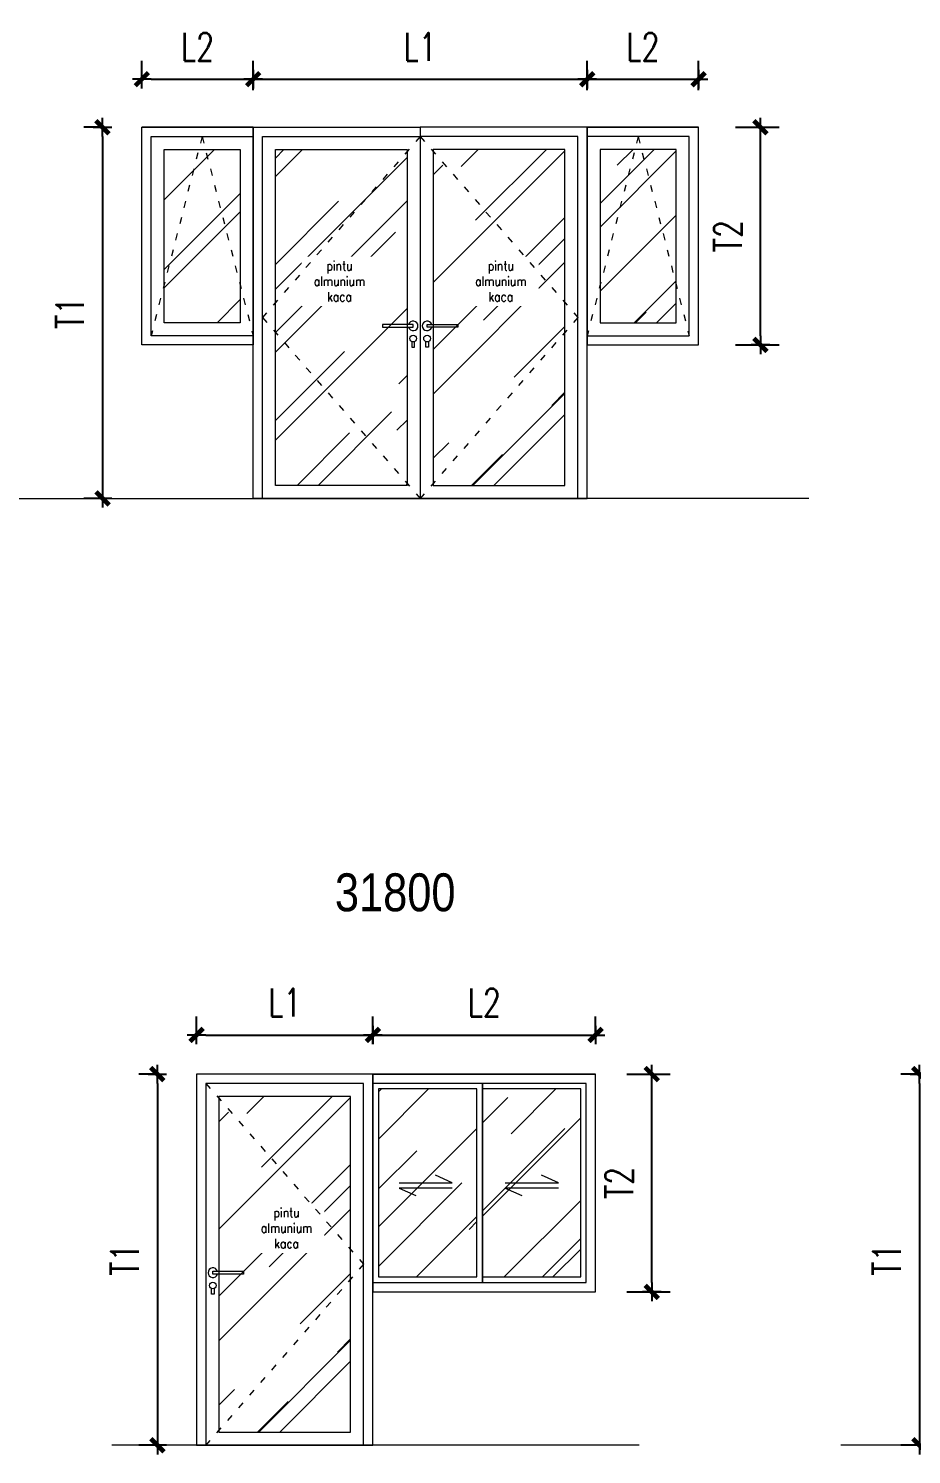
# Model space of a CAD drawing. Header units: centimetres. Extents: x 241563 to 294181, y -34797 to 61752.
# Drawn here: x 248951 to 253709, y 6713 to 14398 of the extents above; entities that cross this region are included whole.
import ezdxf

# ---------------------------------------------------------------- set-up
doc = ezdxf.new("R2010")
doc.units = ezdxf.units.CM
doc.header["$MEASUREMENT"] = 0
doc.linetypes.add('ACAD_ISO03W100', pattern=[30, 12, -18])
doc.layers.add('0.00', color=130, linetype='Continuous', lineweight=0)
doc.layers.add('0.09', color=30, linetype='Continuous', lineweight=9)
doc.styles.add('51DIM', font='SIMPLEX.shx', dxfattribs={"width": 0.85})
doc.styles.add('ISO', font='ARIALN.TTF')
doc.styles.add('TEXT', font='simplex.shx', dxfattribs={"width": 0.75})
doc.dimstyles.new('D100B', dxfattribs={"dimscale": 100, "dimtxt": 1.5, "dimasz": 0.5, "dimexe": 1, "dimexo": 2, "dimgap": 1, "dimtad": 1, "dimdec": 0, "dimzin": 0, "dimdsep": 46, "dimtxsty": 'TEXT', "dimblk1": 'tick', "dimblk2": 'tick', "dimsah": 1, "dimcen": 0, "dimclre": 15, "dimadec": 0, "dimazin": 0, "dimtfac": 1, "dimtdec": 0, "dimtix": 1, "dimtmove": 2, "dimatfit": 3, "dimldrblk": 'tick', "dimfxl": 1, "dimtolj": 1, "dimtzin": 0, "dimarcsym": 0})
pattern_1 = [(45, (-3270.1, -5092.07), (424.2641, 1131.37085), [7500, -1000, 2500, -500]), (45, (-2976.7, -4445.1), (-823.7794, 116.6726), [1500, -165, 3000, -375]), (45, (-3393.86, -4614.77), (1601.59686, 2075.3584), [4000, -700, 2000, -500])]

# ---------------------------------------------------------------- blocks, each defined once
blk = doc.blocks.new('tick')
for p, q in [((-1, 0), (1, 0)), ((0, 1), (0, -1))]:
    blk.add_line(p, q)
at = {"const_width": 0.5}
blk.add_lwpolyline([(-0.71, -0.71), (0.71, 0.71)], dxfattribs=at)
blk = doc.blocks.new('*D117')
at = {"color": 15, "linetype": 'Continuous', "lineweight": -2, "ltscale": 2, "transparency": 16777216}
for p, q in [((249361.1, 13866), (249249.5, 13866)), ((249361.1, 11866), (249249.5, 11866))]:
    blk.add_line(p, q, dxfattribs=at)
at = {"color": 0, "linetype": 'Continuous', "lineweight": -2, "ltscale": 2, "transparency": 16777216}
blk.add_line((249349.5, 13816), (249349.5, 11916), dxfattribs=at)
at = {"layer": 'Defpoints', "color": 0, "linetype": 'Continuous', "ltscale": 2, "transparency": 16777216}
for p in [(249561.1, 13866), (249349.5, 11866), (249561.1, 11866)]:
    blk.add_point(p, dxfattribs=at)
at = {"color": 0, "linetype": 'Continuous', "lineweight": -2, "ltscale": 2, "transparency": 16777216, "xscale": 50, "yscale": 50, "zscale": 50}
for p, rotation in [((249349.5, 13866), 90), ((249349.5, 11866), 270)]:
    blk.add_blockref('tick', p, dxfattribs=dict(at, rotation=rotation))
at = {"color": 0, "linetype": 'Continuous', "ltscale": 2, "transparency": 16777216, "insert": (249174.5, 12866), "char_height": 150, "attachment_point": 5, "rotation": 90, "style": 'TEXT'}
blk.add_mtext('\\A1;T1', dxfattribs=at)
blk = doc.blocks.new('*D118')
at = {"color": 15, "linetype": 'Continuous', "lineweight": -2, "ltscale": 2, "transparency": 16777216}
for p, q in [((252761.1, 13866), (252995.1, 13866)), ((252761.1, 12692.6), (252995.1, 12692.6))]:
    blk.add_line(p, q, dxfattribs=at)
at = {"color": 0, "linetype": 'Continuous', "lineweight": -2, "ltscale": 2, "transparency": 16777216}
blk.add_line((252895.1, 12742.6), (252895.1, 13816), dxfattribs=at)
at = {"layer": 'Defpoints', "color": 0, "linetype": 'Continuous', "ltscale": 2, "transparency": 16777216}
for p in [(252561.1, 13866), (252895.1, 13866), (252561.1, 12692.6)]:
    blk.add_point(p, dxfattribs=at)
at = {"color": 0, "linetype": 'Continuous', "lineweight": -2, "ltscale": 2, "transparency": 16777216, "xscale": 50, "yscale": 50, "zscale": 50}
for p, rotation in [((252895.1, 13866), 90), ((252895.1, 12692.6), 270)]:
    blk.add_blockref('tick', p, dxfattribs=dict(at, rotation=rotation))
at = {"color": 0, "linetype": 'Continuous', "ltscale": 2, "transparency": 16777216, "insert": (252720.1, 13279.3), "char_height": 150, "attachment_point": 5, "rotation": 90, "style": 'TEXT'}
blk.add_mtext('\\A1;T2', dxfattribs=at)
blk = doc.blocks.new('*D121')
at = {"color": 15, "linetype": 'Continuous', "lineweight": -2, "ltscale": 2, "transparency": 16777216}
for p, q in [((249561.1, 14099), (249561.1, 14224.7)), ((250161.1, 14066), (250161.1, 14224.7))]:
    blk.add_line(p, q, dxfattribs=at)
at = {"color": 0, "linetype": 'Continuous', "lineweight": -2, "ltscale": 2, "transparency": 16777216}
blk.add_line((249611.1, 14124.7), (250111.1, 14124.7), dxfattribs=at)
at = {"layer": 'Defpoints', "color": 0, "linetype": 'Continuous', "ltscale": 2, "transparency": 16777216}
for p in [(250161.1, 14124.7), (249561.1, 13899), (250161.1, 13866)]:
    blk.add_point(p, dxfattribs=at)
at = {"color": 0, "linetype": 'Continuous', "lineweight": -2, "ltscale": 2, "transparency": 16777216, "xscale": 50, "yscale": 50, "zscale": 50, "rotation": 180}
blk.add_blockref('tick', (249561.1, 14124.7), dxfattribs=at)
at = {"color": 0, "linetype": 'Continuous', "lineweight": -2, "ltscale": 2, "transparency": 16777216, "xscale": 50, "yscale": 50, "zscale": 50}
blk.add_blockref('tick', (250161.1, 14124.7), dxfattribs=at)
at = {"color": 0, "linetype": 'Continuous', "ltscale": 2, "transparency": 16777216, "insert": (249861.1, 14299.7), "char_height": 150, "attachment_point": 5, "style": 'TEXT'}
blk.add_mtext('\\A1;L2', dxfattribs=at)
blk = doc.blocks.new('*D119')
at = {"color": 15, "linetype": 'Continuous', "lineweight": -2, "ltscale": 2, "transparency": 16777216}
for p, q in [((250161.1, 14066), (250161.1, 14224.7)), ((251961.1, 14066), (251961.1, 14224.7))]:
    blk.add_line(p, q, dxfattribs=at)
at = {"color": 0, "linetype": 'Continuous', "lineweight": -2, "ltscale": 2, "transparency": 16777216}
blk.add_line((250211.1, 14124.7), (251911.1, 14124.7), dxfattribs=at)
at = {"layer": 'Defpoints', "color": 0, "linetype": 'Continuous', "ltscale": 2, "transparency": 16777216}
for p in [(251961.1, 14124.7), (250161.1, 13866), (251961.1, 13866)]:
    blk.add_point(p, dxfattribs=at)
at = {"color": 0, "linetype": 'Continuous', "lineweight": -2, "ltscale": 2, "transparency": 16777216, "xscale": 50, "yscale": 50, "zscale": 50, "rotation": 180}
blk.add_blockref('tick', (250161.1, 14124.7), dxfattribs=at)
at = {"color": 0, "linetype": 'Continuous', "lineweight": -2, "ltscale": 2, "transparency": 16777216, "xscale": 50, "yscale": 50, "zscale": 50}
blk.add_blockref('tick', (251961.1, 14124.7), dxfattribs=at)
at = {"color": 0, "linetype": 'Continuous', "ltscale": 2, "transparency": 16777216, "insert": (251061.1, 14299.7), "char_height": 150, "attachment_point": 5, "style": 'TEXT'}
blk.add_mtext('\\A1;L1', dxfattribs=at)
blk = doc.blocks.new('*D120')
at = {"color": 15, "linetype": 'Continuous', "lineweight": -2, "ltscale": 2, "transparency": 16777216}
for p, q in [((251961.1, 14066), (251961.1, 14224.7)), ((252561.1, 14066), (252561.1, 14224.7))]:
    blk.add_line(p, q, dxfattribs=at)
at = {"color": 0, "linetype": 'Continuous', "lineweight": -2, "ltscale": 2, "transparency": 16777216}
blk.add_line((252011.1, 14124.7), (252511.1, 14124.7), dxfattribs=at)
at = {"layer": 'Defpoints', "color": 0, "linetype": 'Continuous', "ltscale": 2, "transparency": 16777216}
for p in [(252561.1, 14124.7), (251961.1, 13866), (252561.1, 13866)]:
    blk.add_point(p, dxfattribs=at)
at = {"color": 0, "linetype": 'Continuous', "lineweight": -2, "ltscale": 2, "transparency": 16777216, "xscale": 50, "yscale": 50, "zscale": 50, "rotation": 180}
blk.add_blockref('tick', (251961.1, 14124.7), dxfattribs=at)
at = {"color": 0, "linetype": 'Continuous', "lineweight": -2, "ltscale": 2, "transparency": 16777216, "xscale": 50, "yscale": 50, "zscale": 50}
blk.add_blockref('tick', (252561.1, 14124.7), dxfattribs=at)
at = {"color": 0, "linetype": 'Continuous', "ltscale": 2, "transparency": 16777216, "insert": (252261.1, 14299.7), "char_height": 150, "attachment_point": 5, "style": 'TEXT'}
blk.add_mtext('\\A1;L2', dxfattribs=at)
blk = doc.blocks.new('*D147')
at = {"color": 15, "linetype": 'Continuous', "lineweight": -2, "ltscale": 2, "transparency": 16777216}
for p, q in [((249656.6, 8763.3), (249545, 8763.3)), ((249656.6, 6763.3), (249545, 6763.3))]:
    blk.add_line(p, q, dxfattribs=at)
at = {"color": 0, "linetype": 'Continuous', "lineweight": -2, "ltscale": 2, "transparency": 16777216}
blk.add_line((249645, 8713.3), (249645, 6813.3), dxfattribs=at)
at = {"layer": 'Defpoints', "color": 0, "linetype": 'Continuous', "ltscale": 2, "transparency": 16777216}
for p in [(249856.6, 8763.3), (249645, 6763.3), (249856.6, 6763.3)]:
    blk.add_point(p, dxfattribs=at)
at = {"color": 0, "linetype": 'Continuous', "lineweight": -2, "ltscale": 2, "transparency": 16777216, "xscale": 50, "yscale": 50, "zscale": 50}
for p, rotation in [((249645, 8763.3), 90), ((249645, 6763.3), 270)]:
    blk.add_blockref('tick', p, dxfattribs=dict(at, rotation=rotation))
at = {"color": 0, "linetype": 'Continuous', "ltscale": 2, "transparency": 16777216, "insert": (249470, 7763.3), "char_height": 150, "attachment_point": 5, "rotation": 90, "style": 'TEXT'}
blk.add_mtext('\\A1;T1', dxfattribs=at)
blk = doc.blocks.new('*D148')
at = {"color": 15, "linetype": 'Continuous', "lineweight": -2, "ltscale": 2, "transparency": 16777216}
for p, q in [((249856.6, 8963.3), (249856.6, 9074)), ((250806.6, 8963.3), (250806.6, 9074))]:
    blk.add_line(p, q, dxfattribs=at)
at = {"color": 0, "linetype": 'Continuous', "lineweight": -2, "ltscale": 2, "transparency": 16777216}
blk.add_line((249906.6, 8974), (250756.6, 8974), dxfattribs=at)
at = {"layer": 'Defpoints', "color": 0, "linetype": 'Continuous', "ltscale": 2, "transparency": 16777216}
for p in [(250806.6, 8974), (249856.6, 8763.3), (250806.6, 8763.3)]:
    blk.add_point(p, dxfattribs=at)
at = {"color": 0, "linetype": 'Continuous', "lineweight": -2, "ltscale": 2, "transparency": 16777216, "xscale": 50, "yscale": 50, "zscale": 50, "rotation": 180}
blk.add_blockref('tick', (249856.6, 8974), dxfattribs=at)
at = {"color": 0, "linetype": 'Continuous', "lineweight": -2, "ltscale": 2, "transparency": 16777216, "xscale": 50, "yscale": 50, "zscale": 50}
blk.add_blockref('tick', (250806.6, 8974), dxfattribs=at)
at = {"color": 0, "linetype": 'Continuous', "ltscale": 2, "transparency": 16777216, "insert": (250331.6, 9149), "char_height": 150, "attachment_point": 5, "style": 'TEXT'}
blk.add_mtext('\\A1;L1', dxfattribs=at)
blk = doc.blocks.new('*D149')
at = {"color": 15, "linetype": 'Continuous', "lineweight": -2, "ltscale": 2, "transparency": 16777216}
for p, q in [((250806.6, 8963.3), (250806.6, 9074)), ((252006.6, 8963.3), (252006.6, 9074))]:
    blk.add_line(p, q, dxfattribs=at)
at = {"color": 0, "linetype": 'Continuous', "lineweight": -2, "ltscale": 2, "transparency": 16777216}
blk.add_line((250856.6, 8974), (251956.6, 8974), dxfattribs=at)
at = {"layer": 'Defpoints', "color": 0, "linetype": 'Continuous', "ltscale": 2, "transparency": 16777216}
for p in [(252006.6, 8974), (250806.6, 8763.3), (252006.6, 8763.3)]:
    blk.add_point(p, dxfattribs=at)
at = {"color": 0, "linetype": 'Continuous', "lineweight": -2, "ltscale": 2, "transparency": 16777216, "xscale": 50, "yscale": 50, "zscale": 50, "rotation": 180}
blk.add_blockref('tick', (250806.6, 8974), dxfattribs=at)
at = {"color": 0, "linetype": 'Continuous', "lineweight": -2, "ltscale": 2, "transparency": 16777216, "xscale": 50, "yscale": 50, "zscale": 50}
blk.add_blockref('tick', (252006.6, 8974), dxfattribs=at)
at = {"color": 0, "linetype": 'Continuous', "ltscale": 2, "transparency": 16777216, "insert": (251406.6, 9149), "char_height": 150, "attachment_point": 5, "style": 'TEXT'}
blk.add_mtext('\\A1;L2', dxfattribs=at)
blk = doc.blocks.new('*D150')
at = {"color": 15, "linetype": 'Continuous', "lineweight": -2, "ltscale": 2, "transparency": 16777216}
for p, q in [((252175.2, 8763.3), (252409.2, 8763.3)), ((252175.2, 7589.9), (252409.2, 7589.9))]:
    blk.add_line(p, q, dxfattribs=at)
at = {"color": 0, "linetype": 'Continuous', "lineweight": -2, "ltscale": 2, "transparency": 16777216}
blk.add_line((252309.2, 7639.9), (252309.2, 8713.3), dxfattribs=at)
at = {"layer": 'Defpoints', "color": 0, "linetype": 'Continuous', "ltscale": 2, "transparency": 16777216}
for p in [(251975.2, 8763.3), (252309.2, 8763.3), (251975.2, 7589.9)]:
    blk.add_point(p, dxfattribs=at)
at = {"color": 0, "linetype": 'Continuous', "lineweight": -2, "ltscale": 2, "transparency": 16777216, "xscale": 50, "yscale": 50, "zscale": 50}
for p, rotation in [((252309.2, 8763.3), 90), ((252309.2, 7589.9), 270)]:
    blk.add_blockref('tick', p, dxfattribs=dict(at, rotation=rotation))
at = {"color": 0, "linetype": 'Continuous', "ltscale": 2, "transparency": 16777216, "insert": (252134.2, 8176.6), "char_height": 150, "attachment_point": 5, "rotation": 90, "style": 'TEXT'}
blk.add_mtext('\\A1;T2', dxfattribs=at)
blk = doc.blocks.new('*D151')
at = {"color": 15, "linetype": 'Continuous', "lineweight": -2, "ltscale": 2, "transparency": 16777216}
for p, q in [((253763, 8763.3), (253651.4, 8763.3)), ((253763, 6763.3), (253651.4, 6763.3))]:
    blk.add_line(p, q, dxfattribs=at)
at = {"color": 0, "linetype": 'Continuous', "lineweight": -2, "ltscale": 2, "transparency": 16777216}
blk.add_line((253751.4, 8713.3), (253751.4, 6813.3), dxfattribs=at)
at = {"layer": 'Defpoints', "color": 0, "linetype": 'Continuous', "ltscale": 2, "transparency": 16777216}
for p in [(253963, 8763.3), (253751.4, 6763.3), (253963, 6763.3)]:
    blk.add_point(p, dxfattribs=at)
at = {"color": 0, "linetype": 'Continuous', "lineweight": -2, "ltscale": 2, "transparency": 16777216, "xscale": 50, "yscale": 50, "zscale": 50}
for p, rotation in [((253751.4, 8763.3), 90), ((253751.4, 6763.3), 270)]:
    blk.add_blockref('tick', p, dxfattribs=dict(at, rotation=rotation))
at = {"color": 0, "linetype": 'Continuous', "ltscale": 2, "transparency": 16777216, "insert": (253576.4, 7763.3), "char_height": 150, "attachment_point": 5, "rotation": 90, "style": 'TEXT'}
blk.add_mtext('\\A1;T1', dxfattribs=at)

msp = doc.modelspace()

# ---------------------------------------------------------------- hatches: boundary and pattern name
at = {"layer": '0.00', "linetype": 'Continuous', "ltscale": 2}
h = msp.add_hatch(dxfattribs=at)
h.set_pattern_fill('AR-RROOF', color=4, scale=500, angle=45)
h.set_pattern_definition(pattern_1)
h.paths.add_polyline_path([(249681.1, 13746), (250091.1, 13746), (250091.1, 12812.6), (249681.1, 12812.6)])
h = msp.add_hatch(dxfattribs=at)
h.set_pattern_fill('AR-RROOF', color=4, scale=500, angle=45)
h.set_pattern_definition(pattern_1)
h.paths.add_polyline_path([(250991.1, 11936), (250281.1, 11936), (250281.1, 13746), (250991.1, 13746)])
h = msp.add_hatch(dxfattribs=at)
h.set_pattern_fill('AR-RROOF', color=4, scale=500, angle=45)
h.set_pattern_definition(pattern_1)
h.paths.add_polyline_path([(251131.1, 11936), (251841.1, 11936), (251841.1, 13746), (251131.1, 13746)])
h = msp.add_hatch(dxfattribs=at)
h.set_pattern_fill('AR-RROOF', color=4, scale=500, angle=45)
h.set_pattern_definition(pattern_1)
h.paths.add_polyline_path([(252441.1, 13746), (252031.1, 13746), (252031.1, 12812.6), (252441.1, 12812.6)])
h = msp.add_hatch(dxfattribs=at)
h.set_pattern_fill('AR-RROOF', color=4, scale=500, angle=45)
h.set_pattern_definition([(45, (-4424.63, -10194.7), (424.2641, 1131.37085), [7500, -1000, 2500, -500]), (45, (-4131.2, -9547.7), (-823.7794, 116.6726), [1500, -165, 3000, -375]), (45, (-4548.37, -9717.4), (1601.59686, 2075.3584), [4000, -700, 2000, -500])])
h.paths.add_polyline_path([(249976.6, 6833.3), (250686.6, 6833.3), (250686.6, 8643.3), (249976.6, 8643.3)])
h = msp.add_hatch(dxfattribs=at)
h.set_pattern_fill('AR-RROOF', color=4, scale=500, angle=45)
h.set_pattern_definition([(45, (-23528.1, -10247.63), (424.2641, 1131.37085), [7500, -1000, 2500, -500]), (45, (-23234.64, -9600.6), (-823.7794, 116.6726), [1500, -165, 3000, -375]), (45, (-23651.84, -9770.34), (1601.59686, 2075.3584), [4000, -700, 2000, -500])])
h.paths.add_polyline_path([(251926.6, 8683.3), (251397.5, 8683.3), (251397.5, 7669.9), (251926.6, 7669.9)])
h.paths.add_polyline_path([(251367.5, 8683.3), (250836.6, 8683.3), (250836.6, 7669.9), (251367.5, 7669.9)])

# ---------------------------------------------------------------- linework, layer by layer
at = {"layer": '0.00', "color": 40, "linetype": 'Continuous', "ltscale": 2, "true_color": 0xf8d731}
for p, q in [((250161.1, 13866), (249561.1, 13866)), ((251961.1, 13866), (252561.1, 13866)), ((250806.6, 8763.3), (251406.6, 8763.3)), ((251406.6, 8763.3), (252006.6, 8763.3))]:
    msp.add_line(p, q, dxfattribs=at)
at = {"layer": '0.00', "color": 40, "linetype": 'Continuous', "ltscale": 0.5, "true_color": 0xf8d731}
for p, q in [((248762.3, 11866), (251362.9, 11866)), ((253156.4, 11866), (250759.4, 11866)), ((252242.2, 6763.3), (249400, 6763.3)), ((256684.9, 6763.3), (253327.6, 6763.3))]:
    msp.add_line(p, q, dxfattribs=at)
at = {"layer": '0.00', "color": 40, "linetype": 'Continuous', "ltscale": 2, "true_color": 0xf8d731}
for points in [[(249561.1, 13866), (250161.1, 13866), (250161.1, 12692.6), (249561.1, 12692.6)], [(252561.1, 13866), (251961.1, 13866), (251961.1, 12692.6), (252561.1, 12692.6)], [(249611.1, 13816), (250161.1, 13816), (250161.1, 12742.6), (249611.1, 12742.6)], [(252511.1, 13816), (251961.1, 13816), (251961.1, 12742.6), (252511.1, 12742.6)], [(249681.1, 13746), (250091.1, 13746), (250091.1, 12812.6), (249681.1, 12812.6)], [(252441.1, 13746), (252031.1, 13746), (252031.1, 12812.6), (252441.1, 12812.6)], [(251397.5, 8713.3), (250806.6, 8713.3), (250806.6, 7639.9), (251397.5, 7639.9)], [(251956.6, 8713.3), (251397.5, 8713.3), (251397.5, 7639.9), (251956.6, 7639.9)], [(251367.5, 8683.3), (250836.6, 8683.3), (250836.6, 7669.9), (251367.5, 7669.9)], [(251926.6, 8683.3), (251397.5, 8683.3), (251397.5, 7669.9), (251926.6, 7669.9)]]:
    msp.add_lwpolyline(points, close=True, dxfattribs=at)
at = {"layer": '0.00', "color": 40, "linetype": 'Continuous', "ltscale": 0.5, "true_color": 0xf8d731}
for points in [[(251061.1, 11866), (250161.1, 11866), (250161.1, 13866), (251061.1, 13866)], [(251061.1, 11866), (251961.1, 11866), (251961.1, 13866), (251061.1, 13866)], [(251061.1, 11866), (250211.1, 11866), (250211.1, 13816), (251061.1, 13816)], [(251061.1, 11866), (251911.1, 11866), (251911.1, 13816), (251061.1, 13816)], [(250991.1, 11936), (250281.1, 11936), (250281.1, 13746), (250991.1, 13746)], [(251131.1, 11936), (251841.1, 11936), (251841.1, 13746), (251131.1, 13746)], [(251023.7, 12803.5), (250858.3, 12803.5), (250858.3, 12787.8), (251023.7, 12787.8)], [(251098.6, 12803.5), (251263.9, 12803.5), (251263.9, 12787.8), (251098.6, 12787.8)], [(249856.6, 6763.3), (250806.6, 6763.3), (250806.6, 8763.3), (249856.6, 8763.3)], [(249906.6, 6763.3), (250756.6, 6763.3), (250756.6, 8713.3), (249906.6, 8713.3)], [(249976.6, 6833.3), (250686.6, 6833.3), (250686.6, 8643.3), (249976.6, 8643.3)], [(249944.1, 7700.9), (250109.4, 7700.9), (250109.4, 7685.1), (249944.1, 7685.1)]]:
    msp.add_lwpolyline(points, close=True, dxfattribs=at)
at = {"layer": '0.00', "color": 40, "linetype": 'ACAD_ISO03W100', "ltscale": 3, "true_color": 0xf8d731}
for points in [[(249886.1, 13816), (249611.1, 12742.6)], [(249886.1, 13816), (250161.1, 12742.6)], [(252236.1, 13816), (251961.1, 12742.6)], [(252236.1, 13816), (252511.1, 12742.6)]]:
    msp.add_lwpolyline(points, dxfattribs=at)
at = {"layer": '0.00', "color": 40, "linetype": 'Continuous', "ltscale": 0.5, "true_color": 0xf8d731}
for points in [[(251016.2, 12710.4), (251016.2, 12680.6), (251031.1, 12680.6), (251031.1, 12710.4)], [(251106, 12710.4), (251106, 12680.6), (251091.1, 12680.6), (251091.1, 12710.4)], [(249951.5, 7607.8), (249951.5, 7578), (249936.6, 7578), (249936.6, 7607.8)]]:
    msp.add_lwpolyline(points, dxfattribs=at)
at = {"layer": '0.00', "color": 40, "linetype": 'Continuous', "ltscale": 2, "true_color": 0xf8d731}
for points in [[(251406.6, 8763.3), (250806.6, 8763.3), (250806.6, 7589.9), (251406.6, 7589.9)], [(251406.6, 7589.9), (252006.6, 7589.9), (252006.6, 8763.3), (251406.6, 8763.3)], [(250947.3, 8177.9), (251234.4, 8177.9), (251144.2, 8218.6)], [(251234.4, 8149), (250947.3, 8149), (251037.5, 8108.4)], [(251519, 8177.9), (251806.1, 8177.9), (251715.9, 8218.6)], [(251806.1, 8149), (251519, 8149), (251609.2, 8108.4)]]:
    msp.add_lwpolyline(points, dxfattribs=at)
at = {"layer": '0.00', "color": 40, "linetype": 'Continuous', "ltscale": 0.5, "true_color": 0xf8d731}
for centre in [(251023.7, 12727), (251098.6, 12727), (249944.1, 7624.4)]:
    msp.add_circle(centre, 18.1, dxfattribs=at)
for centre, start, end in [((251023.7, 12795.6), 197.67913, 162.32087), ((251098.6, 12795.6), 17.67913, 342.32087), ((249944.1, 7693), 17.67913, 342.32087)]:
    msp.add_arc(centre, 25.9, start, end, dxfattribs=at)

# ---------------------------------------------------------------- texts
at = {"layer": '0.00', "color": 40, "linetype": 'Continuous', "ltscale": 2, "true_color": 0xf8d731, "insert": (250601.8, 9845), "char_height": 204.1, "width": 604.134, "attachment_point": 1, "style": 'ISO'}
msp.add_mtext('31800', dxfattribs=at)

# ---------------------------------------------------------------- dimensions: what is measured, and where the dimension line sits
at = {"linetype": 'Continuous', "ltscale": 2}
for base, p1, p2, text, picture, middle in [((250161.1, 14124.7), (249561.1, 13899), (250161.1, 13866), 'L2', '*D121', (249861.1, 14299.7)), ((251961.1, 14124.7), (250161.1, 13866), (251961.1, 13866), 'L1', '*D119', (251061.1, 14299.7)), ((252561.1, 14124.7), (251961.1, 13866), (252561.1, 13866), 'L2', '*D120', (252261.1, 14299.7)), ((250806.6, 8974), (249856.6, 8763.3), (250806.6, 8763.3), 'L1', '*D148', (250331.6, 9149)), ((252006.6, 8974), (250806.6, 8763.3), (252006.6, 8763.3), 'L2', '*D149', (251406.6, 9149))]:
    dim = msp.add_linear_dim(base=base, p1=p1, p2=p2, text=text, dimstyle='D100B', dxfattribs=at)
    dim.commit()
    dim.dimension.update_dxf_attribs({"geometry": picture, "text_midpoint": middle})
for base, p1, p2, text, picture, middle in [((249349.5, 11866), (249561.1, 13866), (249561.1, 11866), 'T1', '*D117', (249174.5, 12866)), ((252895.1, 13866), (252561.1, 12692.6), (252561.1, 13866), 'T2', '*D118', (252720.1, 13279.3)), ((249645, 6763.3), (249856.6, 8763.3), (249856.6, 6763.3), 'T1', '*D147', (249470, 7763.3)), ((252309.2, 8763.3), (251975.2, 7589.9), (251975.2, 8763.3), 'T2', '*D150', (252134.2, 8176.6)), ((253751.4, 6763.3), (253963, 8763.3), (253963, 6763.3), 'T1', '*D151', (253576.4, 7763.3))]:
    dim = msp.add_linear_dim(base=base, p1=p1, p2=p2, angle=90, text=text, dimstyle='D100B', dxfattribs=at)
    dim.commit()
    dim.dimension.update_dxf_attribs({"geometry": picture, "text_midpoint": middle})

# ---------------------------------------------------------------- next in the draw order: texts
at = {"layer": '0.09', "color": 2, "lineweight": 18, "char_height": 50, "width": 357.616, "attachment_point": 5, "style": '51DIM', "bg_fill": 3, "box_fill_scale": 1.5, "bg_fill_color": 256, "bg_fill_transparency": 0}
for insert in [(250626.4, 13036), (251495.8, 13036), (250341.3, 7933.4)]:
    msp.add_mtext('{\\C256;pintu \\Palmunium \\Pkaca}', dxfattribs=dict(at, insert=insert))

# ---------------------------------------------------------------- next in the draw order: linework, layer by layer
at = {"layer": '0.00', "color": 40, "linetype": 'ACAD_ISO03W100', "ltscale": 3, "true_color": 0xf8d731}
for points in [[(251061.1, 13816), (250211.1, 12841), (251061.1, 11866)], [(251061.1, 13816), (251911.1, 12841), (251061.1, 11866)], [(249906.6, 8713.3), (250756.6, 7738.3), (249906.6, 6763.3)]]:
    msp.add_lwpolyline(points, dxfattribs=at)

doc.saveas('drawing.dxf')
